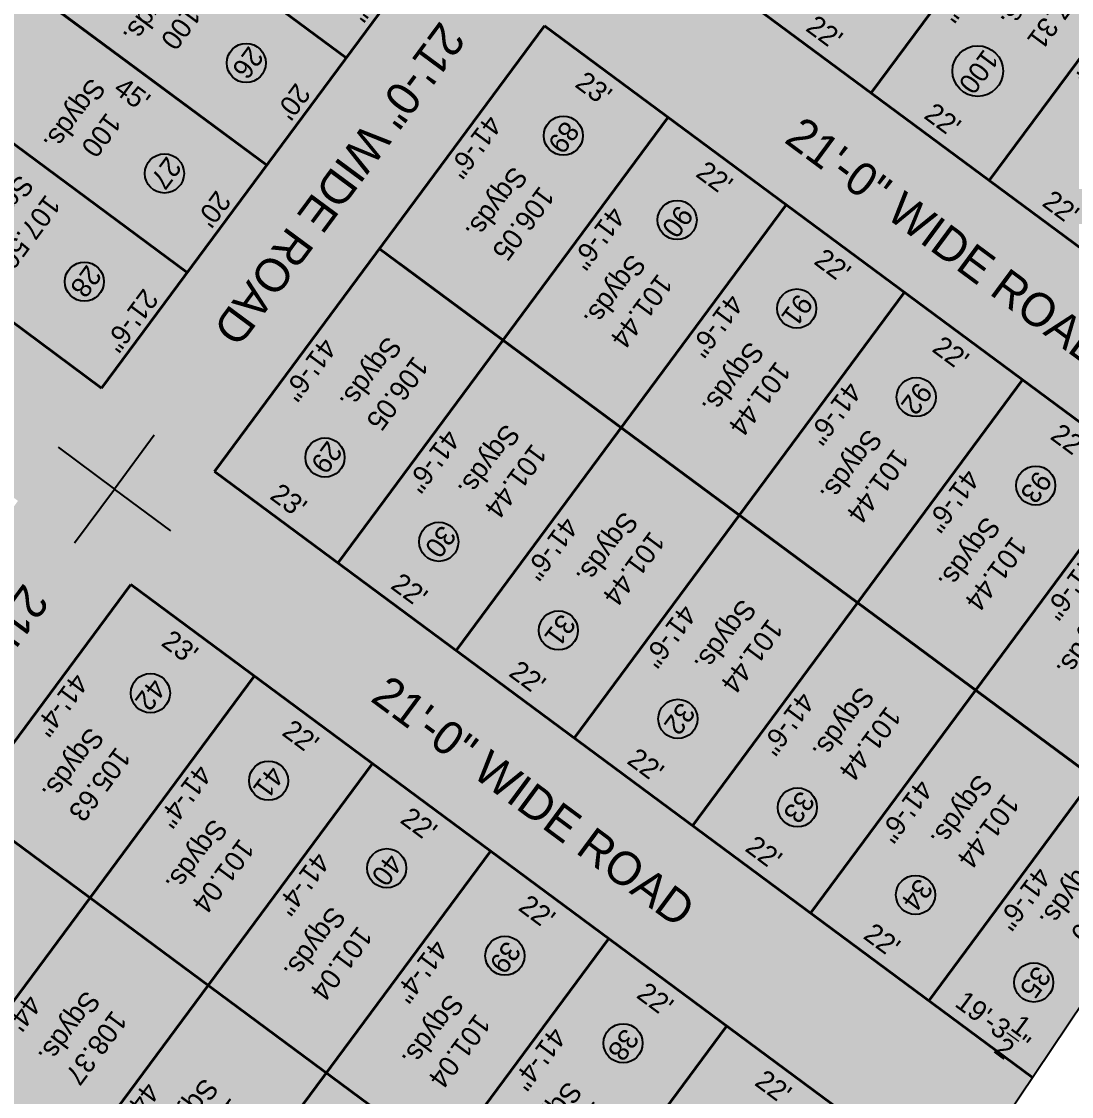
# Model space of a CAD drawing. Header units: inches. Extents: x 762346 to 770488, y 234893 to 242941.
# Drawn here: x 767421 to 769306, y 237923 to 239853 of the extents above; entities that cross this region are included whole.
import ezdxf

# ---------------------------------------------------------------- set-up
doc = ezdxf.new("R2010")
doc.units = ezdxf.units.IN
doc.header["$MEASUREMENT"] = 0
doc.header["$PDMODE"] = 66
doc.layers.get('Defpoints').update_dxf_attribs({"lineweight": 0})
doc.layers.add('DIM', color=5, linetype='Continuous', lineweight=0)
doc.layers.add('Main Road', color=7, linetype='Continuous')
doc.layers.add('Text', color=7, linetype='Continuous')
doc.styles.get("Standard").update_dxf_attribs({"font": 'comic.ttf'})
doc.dimstyles.new('SEC', dxfattribs={"dimtxt": 10, "dimasz": 0.18, "dimexe": 2, "dimexo": 2.0625, "dimgap": 0.25, "dimtad": 0, "dimdec": 1, "dimrnd": 0.0025, "dimzin": 0, "dimdsep": 46, "dimlunit": 4, "dimtxsty": 'Standard', "dimcen": 0.09, "dimclrd": 256, "dimclre": 256, "dimclrt": 256, "dimadec": 0, "dimazin": 0, "dimtfac": 1, "dimtdec": 1, "dimtofl": 0, "dimtmove": 0, "dimatfit": 3, "dimfxl": 1, "dimtolj": 1, "dimtzin": 0, "dimlwd": -1, "dimlwe": -1, "dimarcsym": 0})

# ---------------------------------------------------------------- blocks, each defined once
blk = doc.blocks.new('*D1')
at = {"layer": 'Defpoints', "color": 0, "transparency": 16777216}
for p in [(765900.6, 243054.4, 99.9), (765938.5, 243054.4), (765900.6, 242790.4, 99.9)]:
    blk.add_point(p, dxfattribs=at)
at = {"layer": 'DIM', "color": 5, "transparency": 16777216, "insert": (765938.5, 242922.4), "char_height": 36, "attachment_point": 5, "rotation": 90}
blk.add_mtext("\\A1;22'", dxfattribs=at)
blk = doc.blocks.new('_Oblique')
at = {"color": 0, "linetype": 'ByBlock', "lineweight": -2}
blk.add_line((-0.5, -0.5), (0.5, 0.5), dxfattribs=at)
blk = doc.blocks.new('*D2')
at = {"layer": 'Defpoints', "color": 0, "transparency": 16777216}
for p in [(765900.6, 243318.4, 99.9), (765938.5, 243318.4), (765900.6, 243054.4, 99.9)]:
    blk.add_point(p, dxfattribs=at)
at = {"layer": 'DIM', "color": 5, "transparency": 16777216, "insert": (765938.5, 243186.4), "char_height": 36, "attachment_point": 5, "rotation": 90}
blk.add_mtext("\\A1;22'", dxfattribs=at)
blk = doc.blocks.new('*D3')
at = {"layer": 'Defpoints', "color": 0, "transparency": 16777216}
for p in [(765900.6, 243582.4, 99.9), (765938.5, 243582.4), (765900.6, 243318.4, 99.9)]:
    blk.add_point(p, dxfattribs=at)
at = {"layer": 'DIM', "color": 5, "transparency": 16777216, "insert": (765938.5, 243450.4), "char_height": 36, "attachment_point": 5, "rotation": 90}
blk.add_mtext("\\A1;22'", dxfattribs=at)
blk = doc.blocks.new('*D4')
at = {"layer": 'Defpoints', "color": 0, "transparency": 16777216}
for p in [(765900.6, 243846.4, 99.9), (765938.5, 243846.4), (765900.6, 243582.4, 99.9)]:
    blk.add_point(p, dxfattribs=at)
at = {"layer": 'DIM', "color": 5, "transparency": 16777216, "insert": (765938.5, 243714.4), "char_height": 36, "attachment_point": 5, "rotation": 90}
blk.add_mtext("\\A1;22'", dxfattribs=at)
blk = doc.blocks.new('*D7')
at = {"layer": 'Defpoints', "color": 0, "transparency": 16777216}
for p in [(765900.6, 242790.4, 99.9), (765938.5, 242790.4), (765900.6, 242526.4, 99.9)]:
    blk.add_point(p, dxfattribs=at)
at = {"layer": 'DIM', "color": 5, "transparency": 16777216, "insert": (765938.5, 242658.4), "char_height": 36, "attachment_point": 5, "rotation": 90}
blk.add_mtext("\\A1;22'", dxfattribs=at)
blk = doc.blocks.new('*D8')
at = {"layer": 'Defpoints', "color": 0, "transparency": 16777216}
for p in [(765900.6, 242526.4, 99.9), (765938.5, 242526.4), (765900.6, 242250.4, 99.9)]:
    blk.add_point(p, dxfattribs=at)
at = {"layer": 'DIM', "color": 5, "transparency": 16777216, "insert": (765938.5, 242388.4), "char_height": 36, "attachment_point": 5, "rotation": 90}
blk.add_mtext("\\A1;23'", dxfattribs=at)
blk = doc.blocks.new('*D20')
at = {"layer": 'Defpoints', "color": 0, "transparency": 16777216}
for p in [(766396.4, 243083.4), (765900.6, 243054.4, 99.9), (766396.4, 243054.4, 99.9)]:
    blk.add_point(p, dxfattribs=at)
at = {"layer": 'DIM', "color": 5, "transparency": 16777216, "insert": (766148.5, 243083.4), "char_height": 36, "attachment_point": 5}
blk.add_mtext('\\A1;41\'-4"', dxfattribs=at)
blk = doc.blocks.new('*D21')
at = {"layer": 'Defpoints', "color": 0, "transparency": 16777216}
for p in [(766928.4, 243083.4), (766396.4, 243054.4, 99.9), (766928.4, 243054.4, 99.9)]:
    blk.add_point(p, dxfattribs=at)
at = {"layer": 'DIM', "color": 5, "transparency": 16777216, "insert": (766662.4, 243083.4), "char_height": 36, "attachment_point": 5}
blk.add_mtext('\\A1;44\'-4"', dxfattribs=at)
blk = doc.blocks.new('*D116')
at = {"layer": 'Defpoints', "color": 0, "transparency": 16777216}
for p in [(764652.4, 241998.4, 99.9), (764910.5, 241998.4, 99.9), (764910.5, 241969.4)]:
    blk.add_point(p, dxfattribs=at)
at = {"layer": 'DIM', "color": 5, "transparency": 16777216, "insert": (764781.5, 241969.4), "char_height": 36, "attachment_point": 5}
blk.add_mtext('\\A1;21\'-6"', dxfattribs=at)
blk = doc.blocks.new('*D129')
at = {"layer": 'Defpoints', "color": 0, "transparency": 16777216}
for p in [(765390.5, 241487.4), (765150.5, 241458.4, 99.9), (765390.5, 241458.4, 99.9)]:
    blk.add_point(p, dxfattribs=at)
at = {"layer": 'DIM', "color": 5, "transparency": 16777216, "insert": (765270.5, 241487.4), "char_height": 36, "attachment_point": 5}
blk.add_mtext("\\A1;20'", dxfattribs=at)
blk = doc.blocks.new('*D131')
at = {"layer": 'Defpoints', "color": 0, "transparency": 16777216}
for p in [(764910.5, 241998.4, 99.9), (765150.5, 241998.4, 99.9), (765150.5, 241969.4)]:
    blk.add_point(p, dxfattribs=at)
at = {"layer": 'DIM', "color": 5, "transparency": 16777216, "insert": (765030.5, 241969.4), "char_height": 36, "attachment_point": 5}
blk.add_mtext("\\A1;20'", dxfattribs=at)
blk = doc.blocks.new('*D132')
at = {"layer": 'Defpoints', "color": 0, "transparency": 16777216}
for p in [(765150.5, 241998.4, 99.9), (765390.5, 241998.4, 99.9), (765390.5, 241969.4)]:
    blk.add_point(p, dxfattribs=at)
at = {"layer": 'DIM', "color": 5, "transparency": 16777216, "insert": (765270.5, 241969.4), "char_height": 36, "attachment_point": 5}
blk.add_mtext("\\A1;20'", dxfattribs=at)
blk = doc.blocks.new('*D133')
at = {"layer": 'Defpoints', "color": 0, "transparency": 16777216}
for p in [(765390.5, 241998.4, 99.9), (765648.6, 241998.4, 99.9), (765648.6, 241969.4)]:
    blk.add_point(p, dxfattribs=at)
at = {"layer": 'DIM', "color": 5, "transparency": 16777216, "insert": (765519.5, 241969.4), "char_height": 36, "attachment_point": 5}
blk.add_mtext('\\A1;21\'-6"', dxfattribs=at)
blk = doc.blocks.new('*D134')
at = {"layer": 'Defpoints', "color": 0, "transparency": 16777216}
for p in [(765607.3, 241998.4), (765648.6, 241998.4, 99.9), (765648.6, 241458.4, 99.9)]:
    blk.add_point(p, dxfattribs=at)
at = {"layer": 'DIM', "color": 5, "transparency": 16777216, "insert": (765607.3, 241728.4), "char_height": 36, "attachment_point": 5, "rotation": 90}
blk.add_mtext("\\A1;45'", dxfattribs=at)
blk = doc.blocks.new('*D135')
at = {"layer": 'Defpoints', "color": 0, "transparency": 16777216}
for p in [(764910.5, 241998.4, 99.9), (764951.8, 241998.4), (764910.5, 241458.4, 99.9)]:
    blk.add_point(p, dxfattribs=at)
at = {"layer": 'DIM', "color": 5, "transparency": 16777216, "insert": (764951.8, 241728.4), "char_height": 36, "attachment_point": 5, "rotation": 90}
blk.add_mtext("\\A1;45'", dxfattribs=at)
blk = doc.blocks.new('*D136')
at = {"layer": 'Defpoints', "color": 0, "transparency": 16777216}
for p in [(765150.5, 241998.4, 99.9), (765191.8, 241998.4), (765150.5, 241458.4, 99.9)]:
    blk.add_point(p, dxfattribs=at)
at = {"layer": 'DIM', "color": 5, "transparency": 16777216, "insert": (765191.8, 241728.4), "char_height": 36, "attachment_point": 5, "rotation": 90}
blk.add_mtext("\\A1;45'", dxfattribs=at)
blk = doc.blocks.new('*D137')
at = {"layer": 'Defpoints', "color": 0, "transparency": 16777216}
for p in [(764652.4, 243054.4, 99.9), (764690.3, 243054.4), (764652.4, 242790.4, 99.9)]:
    blk.add_point(p, dxfattribs=at)
at = {"layer": 'DIM', "color": 5, "transparency": 16777216, "insert": (764690.3, 242922.4), "char_height": 36, "attachment_point": 5, "rotation": 90}
blk.add_mtext("\\A1;22'", dxfattribs=at)
blk = doc.blocks.new('*D138')
at = {"layer": 'Defpoints', "color": 0, "transparency": 16777216}
for p in [(764652.4, 243318.4, 99.9), (764690.3, 243318.4), (764652.4, 243054.4, 99.9)]:
    blk.add_point(p, dxfattribs=at)
at = {"layer": 'DIM', "color": 5, "transparency": 16777216, "insert": (764690.3, 243186.4), "char_height": 36, "attachment_point": 5, "rotation": 90}
blk.add_mtext("\\A1;22'", dxfattribs=at)
blk = doc.blocks.new('*D139')
at = {"layer": 'Defpoints', "color": 0, "transparency": 16777216}
for p in [(764652.4, 243582.4, 99.9), (764690.3, 243582.4), (764652.4, 243318.4, 99.9)]:
    blk.add_point(p, dxfattribs=at)
at = {"layer": 'DIM', "color": 5, "transparency": 16777216, "insert": (764690.3, 243450.4), "char_height": 36, "attachment_point": 5, "rotation": 90}
blk.add_mtext("\\A1;22'", dxfattribs=at)
blk = doc.blocks.new('*D141')
at = {"layer": 'Defpoints', "color": 0, "transparency": 16777216}
for p in [(764652.4, 242790.4, 99.9), (764690.3, 242790.4), (764652.4, 242526.4, 99.9)]:
    blk.add_point(p, dxfattribs=at)
at = {"layer": 'DIM', "color": 5, "transparency": 16777216, "insert": (764690.3, 242658.4), "char_height": 36, "attachment_point": 5, "rotation": 90}
blk.add_mtext("\\A1;22'", dxfattribs=at)
blk = doc.blocks.new('*D142')
at = {"layer": 'Defpoints', "color": 0, "transparency": 16777216}
for p in [(764652.4, 242526.4, 99.9), (764690.3, 242526.4), (764652.4, 242250.4, 99.9)]:
    blk.add_point(p, dxfattribs=at)
at = {"layer": 'DIM', "color": 5, "transparency": 16777216, "insert": (764690.3, 242388.4), "char_height": 36, "attachment_point": 5, "rotation": 90}
blk.add_mtext("\\A1;23'", dxfattribs=at)
blk = doc.blocks.new('*D143')
at = {"layer": 'Defpoints', "color": 0, "transparency": 16777216}
for p in [(765150.5, 242279.4), (764652.4, 242250.4, 99.9), (765150.5, 242250.4, 99.9)]:
    blk.add_point(p, dxfattribs=at)
at = {"layer": 'DIM', "color": 5, "transparency": 16777216, "insert": (764901.5, 242279.4), "char_height": 36, "attachment_point": 5}
blk.add_mtext('\\A1;41\'-6"', dxfattribs=at)
blk = doc.blocks.new('*D144')
at = {"layer": 'Defpoints', "color": 0, "transparency": 16777216}
for p in [(765610.7, 243054.4), (765648.6, 243054.4, 99.9), (765648.6, 242790.4, 99.9)]:
    blk.add_point(p, dxfattribs=at)
at = {"layer": 'DIM', "color": 5, "transparency": 16777216, "insert": (765610.7, 242922.4), "char_height": 36, "attachment_point": 5, "rotation": 90}
blk.add_mtext("\\A1;22'", dxfattribs=at)
blk = doc.blocks.new('*D145')
at = {"layer": 'Defpoints', "color": 0, "transparency": 16777216}
for p in [(765610.7, 243318.4), (765648.6, 243318.4, 99.9), (765648.6, 243054.4, 99.9)]:
    blk.add_point(p, dxfattribs=at)
at = {"layer": 'DIM', "color": 5, "transparency": 16777216, "insert": (765610.7, 243186.4), "char_height": 36, "attachment_point": 5, "rotation": 90}
blk.add_mtext("\\A1;22'", dxfattribs=at)
blk = doc.blocks.new('*D146')
at = {"layer": 'Defpoints', "color": 0, "transparency": 16777216}
for p in [(765610.7, 243582.4), (765648.6, 243582.4, 99.9), (765648.6, 243318.4, 99.9)]:
    blk.add_point(p, dxfattribs=at)
at = {"layer": 'DIM', "color": 5, "transparency": 16777216, "insert": (765610.7, 243450.4), "char_height": 36, "attachment_point": 5, "rotation": 90}
blk.add_mtext("\\A1;22'", dxfattribs=at)
blk = doc.blocks.new('*D147')
at = {"layer": 'Defpoints', "color": 0, "transparency": 16777216}
for p in [(765610.7, 243846.4), (765648.6, 243846.4, 99.9), (765648.6, 243582.4, 99.9)]:
    blk.add_point(p, dxfattribs=at)
at = {"layer": 'DIM', "color": 5, "transparency": 16777216, "insert": (765610.7, 243714.4), "char_height": 36, "attachment_point": 5, "rotation": 90}
blk.add_mtext("\\A1;22'", dxfattribs=at)
blk = doc.blocks.new('*D148')
at = {"layer": 'Defpoints', "color": 0, "transparency": 16777216}
for p in [(765610.7, 242790.4), (765648.6, 242790.4, 99.9), (765648.6, 242526.4, 99.9)]:
    blk.add_point(p, dxfattribs=at)
at = {"layer": 'DIM', "color": 5, "transparency": 16777216, "insert": (765610.7, 242658.4), "char_height": 36, "attachment_point": 5, "rotation": 90}
blk.add_mtext("\\A1;22'", dxfattribs=at)
blk = doc.blocks.new('*D149')
at = {"layer": 'Defpoints', "color": 0, "transparency": 16777216}
for p in [(765610.7, 242526.4), (765648.6, 242526.4, 99.9), (765648.6, 242250.4, 99.9)]:
    blk.add_point(p, dxfattribs=at)
at = {"layer": 'DIM', "color": 5, "transparency": 16777216, "insert": (765610.7, 242388.4), "char_height": 36, "attachment_point": 5, "rotation": 90}
blk.add_mtext("\\A1;23'", dxfattribs=at)
blk = doc.blocks.new('*D150')
at = {"layer": 'Defpoints', "color": 0, "transparency": 16777216}
for p in [(765150.5, 242279.4), (765150.5, 242250.4, 99.9), (765648.6, 242250.4, 99.9)]:
    blk.add_point(p, dxfattribs=at)
at = {"layer": 'DIM', "color": 5, "transparency": 16777216, "insert": (765399.5, 242279.4), "char_height": 36, "attachment_point": 5}
blk.add_mtext('\\A1;41\'-6"', dxfattribs=at)
blk = doc.blocks.new('*D151')
at = {"layer": 'Defpoints', "color": 0, "transparency": 16777216}
for p in [(765150.5, 242555.4), (764652.4, 242526.4, 99.9), (765150.5, 242526.4, 99.9)]:
    blk.add_point(p, dxfattribs=at)
at = {"layer": 'DIM', "color": 5, "transparency": 16777216, "insert": (764901.5, 242555.4), "char_height": 36, "attachment_point": 5}
blk.add_mtext('\\A1;41\'-6"', dxfattribs=at)
blk = doc.blocks.new('*D152')
at = {"layer": 'Defpoints', "color": 0, "transparency": 16777216}
for p in [(765150.5, 242555.4), (765150.5, 242526.4, 99.9), (765648.6, 242526.4, 99.9)]:
    blk.add_point(p, dxfattribs=at)
at = {"layer": 'DIM', "color": 5, "transparency": 16777216, "insert": (765399.5, 242555.4), "char_height": 36, "attachment_point": 5}
blk.add_mtext('\\A1;41\'-6"', dxfattribs=at)
blk = doc.blocks.new('*D153')
at = {"layer": 'Defpoints', "color": 0, "transparency": 16777216}
for p in [(765150.5, 242819.4), (764652.4, 242790.4, 99.9), (765150.5, 242790.4, 99.9)]:
    blk.add_point(p, dxfattribs=at)
at = {"layer": 'DIM', "color": 5, "transparency": 16777216, "insert": (764901.5, 242819.4), "char_height": 36, "attachment_point": 5}
blk.add_mtext('\\A1;41\'-6"', dxfattribs=at)
blk = doc.blocks.new('*D154')
at = {"layer": 'Defpoints', "color": 0, "transparency": 16777216}
for p in [(765150.5, 242819.4), (765150.5, 242790.4, 99.9), (765648.6, 242790.4, 99.9)]:
    blk.add_point(p, dxfattribs=at)
at = {"layer": 'DIM', "color": 5, "transparency": 16777216, "insert": (765399.5, 242819.4), "char_height": 36, "attachment_point": 5}
blk.add_mtext('\\A1;41\'-6"', dxfattribs=at)
blk = doc.blocks.new('*D155')
at = {"layer": 'Defpoints', "color": 0, "transparency": 16777216}
for p in [(765150.5, 243083.4), (764652.4, 243054.4, 99.9), (765150.5, 243054.4, 99.9)]:
    blk.add_point(p, dxfattribs=at)
at = {"layer": 'DIM', "color": 5, "transparency": 16777216, "insert": (764901.5, 243083.4), "char_height": 36, "attachment_point": 5}
blk.add_mtext('\\A1;41\'-6"', dxfattribs=at)
blk = doc.blocks.new('*D156')
at = {"layer": 'Defpoints', "color": 0, "transparency": 16777216}
for p in [(765150.5, 243083.4), (765150.5, 243054.4, 99.9), (765648.6, 243054.4, 99.9)]:
    blk.add_point(p, dxfattribs=at)
at = {"layer": 'DIM', "color": 5, "transparency": 16777216, "insert": (765399.5, 243083.4), "char_height": 36, "attachment_point": 5}
blk.add_mtext('\\A1;41\'-6"', dxfattribs=at)
blk = doc.blocks.new('*D157')
at = {"layer": 'Defpoints', "color": 0, "transparency": 16777216}
for p in [(765150.5, 243347.4), (764652.4, 243318.4, 99.9), (765150.5, 243318.4, 99.9)]:
    blk.add_point(p, dxfattribs=at)
at = {"layer": 'DIM', "color": 5, "transparency": 16777216, "insert": (764901.5, 243347.4), "char_height": 36, "attachment_point": 5}
blk.add_mtext('\\A1;41\'-6"', dxfattribs=at)
blk = doc.blocks.new('*D158')
at = {"layer": 'Defpoints', "color": 0, "transparency": 16777216}
for p in [(765150.5, 243347.4), (765150.5, 243318.4, 99.9), (765648.6, 243318.4, 99.9)]:
    blk.add_point(p, dxfattribs=at)
at = {"layer": 'DIM', "color": 5, "transparency": 16777216, "insert": (765399.5, 243347.4), "char_height": 36, "attachment_point": 5}
blk.add_mtext('\\A1;41\'-6"', dxfattribs=at)
blk = doc.blocks.new('*D159')
at = {"layer": 'Defpoints', "color": 0, "transparency": 16777216}
for p in [(765150.5, 243611.4), (764652.4, 243582.4, 99.9), (765150.5, 243582.4, 99.9)]:
    blk.add_point(p, dxfattribs=at)
at = {"layer": 'DIM', "color": 5, "transparency": 16777216, "insert": (764901.5, 243611.4), "char_height": 36, "attachment_point": 5}
blk.add_mtext('\\A1;41\'-6"', dxfattribs=at)
blk = doc.blocks.new('*D160')
at = {"layer": 'Defpoints', "color": 0, "transparency": 16777216}
for p in [(765150.5, 243611.4), (765150.5, 243582.4, 99.9), (765648.6, 243582.4, 99.9)]:
    blk.add_point(p, dxfattribs=at)
at = {"layer": 'DIM', "color": 5, "transparency": 16777216, "insert": (765399.5, 243611.4), "char_height": 36, "attachment_point": 5}
blk.add_mtext('\\A1;41\'-6"', dxfattribs=at)
blk = doc.blocks.new('*D162')
at = {"layer": 'Defpoints', "color": 0, "transparency": 16777216}
for p in [(765150.5, 243875.4), (765150.5, 243846.4, 99.9), (765648.6, 243846.4, 99.9)]:
    blk.add_point(p, dxfattribs=at)
at = {"layer": 'DIM', "color": 5, "transparency": 16777216, "insert": (765399.5, 243875.4), "char_height": 36, "attachment_point": 5}
blk.add_mtext('\\A1;41\'-6"', dxfattribs=at)
blk = doc.blocks.new('*D163')
at = {"layer": 'Defpoints', "color": 0, "transparency": 16777216}
for p in [(764362.5, 243057.4), (764400.4, 243057.4, 99.9), (764400.4, 242793.4, 99.9)]:
    blk.add_point(p, dxfattribs=at)
at = {"layer": 'DIM', "color": 5, "transparency": 16777216, "insert": (764362.5, 242925.4), "char_height": 36, "attachment_point": 5, "rotation": 90}
blk.add_mtext("\\A1;22'", dxfattribs=at)
blk = doc.blocks.new('*D164')
at = {"layer": 'Defpoints', "color": 0, "transparency": 16777216}
for p in [(764362.5, 243321.4), (764400.4, 243321.4, 99.9), (764400.4, 243057.4, 99.9)]:
    blk.add_point(p, dxfattribs=at)
at = {"layer": 'DIM', "color": 5, "transparency": 16777216, "insert": (764362.5, 243189.4), "char_height": 36, "attachment_point": 5, "rotation": 90}
blk.add_mtext("\\A1;22'", dxfattribs=at)
blk = doc.blocks.new('*D167')
at = {"layer": 'Defpoints', "color": 0, "transparency": 16777216}
for p in [(764362.5, 242793.4), (764400.4, 242793.4, 99.9), (764400.4, 242529.4, 99.9)]:
    blk.add_point(p, dxfattribs=at)
at = {"layer": 'DIM', "color": 5, "transparency": 16777216, "insert": (764362.5, 242661.4), "char_height": 36, "attachment_point": 5, "rotation": 90}
blk.add_mtext("\\A1;22'", dxfattribs=at)
blk = doc.blocks.new('*D187')
at = {"layer": 'Defpoints', "color": 0, "transparency": 16777216}
for p in [(766396.4, 242819.4), (765900.6, 242790.4, 99.9), (766396.4, 242790.4, 99.9)]:
    blk.add_point(p, dxfattribs=at)
at = {"layer": 'DIM', "color": 5, "transparency": 16777216, "insert": (766148.5, 242819.4), "char_height": 36, "attachment_point": 5}
blk.add_mtext('\\A1;41\'-4"', dxfattribs=at)
blk = doc.blocks.new('*D188')
at = {"layer": 'Defpoints', "color": 0, "transparency": 16777216}
for p in [(766928.4, 242819.4), (766396.4, 242790.4, 99.9), (766928.4, 242790.4, 99.9)]:
    blk.add_point(p, dxfattribs=at)
at = {"layer": 'DIM', "color": 5, "transparency": 16777216, "insert": (766662.4, 242819.4), "char_height": 36, "attachment_point": 5}
blk.add_mtext('\\A1;44\'-4"', dxfattribs=at)
blk = doc.blocks.new('*D189')
at = {"layer": 'Defpoints', "color": 0, "transparency": 16777216}
for p in [(766396.4, 242555.4), (765900.6, 242526.4, 99.9), (766396.4, 242526.4, 99.9)]:
    blk.add_point(p, dxfattribs=at)
at = {"layer": 'DIM', "color": 5, "transparency": 16777216, "insert": (766148.5, 242555.4), "char_height": 36, "attachment_point": 5}
blk.add_mtext('\\A1;41\'-4"', dxfattribs=at)
blk = doc.blocks.new('*D190')
at = {"layer": 'Defpoints', "color": 0, "transparency": 16777216}
for p in [(766928.4, 242555.4), (766396.4, 242526.4, 99.9), (766928.4, 242526.4, 99.9)]:
    blk.add_point(p, dxfattribs=at)
at = {"layer": 'DIM', "color": 5, "transparency": 16777216, "insert": (766662.4, 242555.4), "char_height": 36, "attachment_point": 5}
blk.add_mtext('\\A1;44\'-4"', dxfattribs=at)
blk = doc.blocks.new('*D191')
at = {"layer": 'Defpoints', "color": 0, "transparency": 16777216}
for p in [(766396.4, 242279.4), (765900.6, 242250.4, 99.9), (766396.4, 242250.4, 99.9)]:
    blk.add_point(p, dxfattribs=at)
at = {"layer": 'DIM', "color": 5, "transparency": 16777216, "insert": (766148.5, 242279.4), "char_height": 36, "attachment_point": 5}
blk.add_mtext('\\A1;41\'-4"', dxfattribs=at)
blk = doc.blocks.new('*D193')
at = {"layer": 'Defpoints', "color": 0, "transparency": 16777216}
for p in [(766396.4, 243347.4), (765900.6, 243318.4, 99.9), (766396.4, 243318.4, 99.9)]:
    blk.add_point(p, dxfattribs=at)
at = {"layer": 'DIM', "color": 5, "transparency": 16777216, "insert": (766148.5, 243347.4), "char_height": 36, "attachment_point": 5}
blk.add_mtext('\\A1;41\'-4"', dxfattribs=at)
blk = doc.blocks.new('*D195')
at = {"layer": 'Defpoints', "color": 0, "transparency": 16777216}
for p in [(766396.4, 243611.4), (765900.6, 243582.4, 99.9), (766396.4, 243582.4, 99.9)]:
    blk.add_point(p, dxfattribs=at)
at = {"layer": 'DIM', "color": 5, "transparency": 16777216, "insert": (766148.5, 243611.4), "char_height": 36, "attachment_point": 5}
blk.add_mtext('\\A1;41\'-4"', dxfattribs=at)
blk = doc.blocks.new('*D232')
at = {"layer": 'Defpoints', "color": 0, "transparency": 16777216}
for p in [(765610.7, 244078.1), (765648.6, 244078.1, 99.9), (765648.6, 243846.4, 99.9)]:
    blk.add_point(p, dxfattribs=at)
at = {"layer": 'DIM', "color": 5, "transparency": 16777216, "insert": (765610.7, 243962.3), "char_height": 36, "attachment_point": 5, "rotation": 90}
blk.add_mtext('\\A1;19\'-3{\\H1x;\\S1/2;}"', dxfattribs=at)
blk = doc.blocks.new('*D242')
at = {"layer": 'Defpoints', "color": 0, "transparency": 16777216}
for p in [(764400.4, 242822.4), (763874.8, 242793.4, 99.9), (764400.4, 242793.4, 99.9)]:
    blk.add_point(p, dxfattribs=at)
at = {"layer": 'DIM', "color": 5, "transparency": 16777216, "insert": (764137.6, 242822.4), "char_height": 36, "attachment_point": 5}
blk.add_mtext('\\A1;43\'-10"', dxfattribs=at)
blk = doc.blocks.new('*D243')
at = {"layer": 'Defpoints', "color": 0, "transparency": 16777216}
for p in [(764400.4, 243086.4), (763872.3, 243057.4, 99.9), (764400.4, 243057.4, 99.9)]:
    blk.add_point(p, dxfattribs=at)
at = {"layer": 'DIM', "color": 5, "transparency": 16777216, "insert": (764136.4, 243086.4), "char_height": 36, "attachment_point": 5}
blk.add_mtext("\\A1;44'", dxfattribs=at)
blk = doc.blocks.new('*D221')
at = {"layer": 'Defpoints', "color": 0, "transparency": 16777216}
for p in [(765646.8, 244116.9), (765648.6, 244078.1), (765150.5, 244055)]:
    blk.add_point(p, dxfattribs=at)
at = {"layer": 'DIM', "color": 5, "transparency": 16777216, "insert": (765397.7, 244105.4), "char_height": 36, "attachment_point": 5, "rotation": 2.6488}
blk.add_mtext('\\A1;41\'-6"', dxfattribs=at)
blk = doc.blocks.new('*D222')
at = {"layer": 'Defpoints', "color": 0, "transparency": 16777216}
for p in [(765898.8, 244128.6), (765900.6, 244089.7), (765648.6, 244078.1)]:
    blk.add_point(p, dxfattribs=at)
at = {"layer": 'DIM', "color": 5, "transparency": 16777216, "insert": (765772.8, 244122.8), "char_height": 36, "attachment_point": 5, "rotation": 2.6488}
blk.add_mtext("\\A1;21'", dxfattribs=at)
blk = doc.blocks.new('ram')
h = blk.add_hatch(color=9)
h.dxf.hatch_style = 1
h.paths.add_polyline_path([(767180.38, 244148.95), (766928.38, 244137.29), (766928.38, 242250.42), (765900.58, 242250.42), (765900.58, 244089.74), (765648.58, 244078.08), (765648.58, 242250.42), (764652.41, 242250.42), (764652.41, 244032), (764400.41, 244020.34), (764400.41, 242253.42), (763879.97, 242253.42), (763882.39, 241998.42), (764400.41, 241998.42), (764400.41, 240114.2), (763900.25, 240114.2), (763902.64, 239862.2), (767662.2, 239862.2), (767662.2, 240114.2), (767180.38, 240114.2), (767180.38, 240235.14), (767662.2, 240235.14), (769262.47, 240358.15), (769256.94, 240456.72), (769185.91, 240476.03), (769326.83, 240483.92), (769250.45, 240504.25), (769244.43, 240611.81), (767648.38, 240489.13), (767180.38, 240489.13)])
h.paths.add_polyline_path([(766928.38, 241998.42), (766928.38, 240114.2), (765900.58, 240114.2), (765900.58, 241998.42)], flags=16)
h.paths.add_polyline_path([(765648.58, 241998.42), (765648.58, 240114.2), (764652.41, 240114.2), (764652.41, 241998.42)], flags=16)
at = {"true_color": 0xf27172}
h = blk.add_hatch(color=11, dxfattribs=at)
h.dxf.hatch_style = 1
h.paths.add_polyline_path([(766928.38, 244137.29), (765900.58, 244089.74), (765900.58, 242250.42), (766928.38, 242250.42)])
at = {"true_color": 0xfecc66}
h = blk.add_hatch(color=31, dxfattribs=at)
h.dxf.hatch_style = 1
h.paths.add_polyline_path([(765648.58, 244078.08), (764652.41, 244032), (764652.41, 242250.42), (765648.58, 242250.42)])
at = {"true_color": 0x7aafdf}
h = blk.add_hatch(color=143, dxfattribs=at)
h.dxf.hatch_style = 1
h.paths.add_polyline_path([(764400.41, 244020.34), (763863.45, 243995.5), (763879.97, 242253.42), (764400.41, 242253.42)])
at = {"true_color": 0xfecc66}
h = blk.add_hatch(color=31, dxfattribs=at)
h.dxf.hatch_style = 1
h.paths.add_polyline_path([(765648.58, 241998.42), (764652.41, 241998.42), (764652.41, 240114.2), (765648.58, 240114.2)])
at = {"linetype": 'Continuous', "lineweight": 40}
for p, q in [((765900.58, 244089.74), (765900.58, 242250.42)), ((765648.58, 244078.08), (765648.58, 242250.42)), ((764652.41, 244032), (764652.41, 242250.42)), ((764400.41, 244020.34), (764400.41, 242253.42))]:
    blk.add_line(p, q, dxfattribs=at)
at = {"lineweight": 40}
for p, q in [((765150.49, 244052.78), (765150.49, 242295.42)), ((765648.58, 242250.42), (764652.41, 242250.42)), ((766928.38, 242250.42), (765900.58, 242250.42)), ((765648.58, 241998.42), (764652.41, 241998.42)), ((765150.49, 241998.42), (765150.49, 240114.2)), ((765648.58, 241998.42), (765648.58, 240114.2))]:
    blk.add_line(p, q, dxfattribs=at)
blk.add_lwpolyline([(768824.52, 244225.01), (763863.45, 243995.5)])
for points in [[(766396.41, 244112.68), (766396.41, 242250.42)], [(765150.49, 242250.42), (765150.49, 244055.04)], [(765648.58, 243846.42), (765150.49, 243846.42)], [(765648.58, 243582.42), (764652.41, 243582.42)], [(766928.38, 243582.42), (765900.58, 243582.42)], [(765648.58, 243318.42), (764652.41, 243318.42)], [(766928.38, 243318.42), (765900.58, 243318.42)], [(764400.41, 243057.42), (763872.35, 243057.42)], [(765648.58, 243054.42), (764652.41, 243054.42)], [(766928.38, 243054.42), (765900.58, 243054.42)], [(764400.41, 242793.42), (763874.85, 242793.42)], [(765648.58, 242790.42), (764652.41, 242790.42)], [(766928.38, 242790.42), (765900.58, 242790.42)], [(765648.58, 242526.42), (764652.41, 242526.42)], [(766928.38, 242526.42), (765900.58, 242526.42)], [(764910.49, 241458.42), (764910.49, 241998.42)], [(765150.49, 240114.2), (765150.49, 241998.42)], [(765390.49, 241458.42), (765390.49, 241998.42)]]:
    blk.add_lwpolyline(points, dxfattribs=at)
for centre, radius in [((765509.98, 243978.43), 35.16), ((765509.98, 243714.43), 35.16), ((764791.01, 243450.43), 35.16), ((765509.98, 243450.43), 35.16), ((766036.52, 243450.91), 35.16), ((764791.01, 243183.43), 35.16), ((765509.98, 243183.43), 35.16), ((766036.52, 243186.91), 35.16), ((764254.91, 242923.76), 45.51), ((764791.01, 242916.43), 35.16), ((765509.98, 242916.43), 35.16), ((766036.52, 242922.91), 35.16), ((764791.01, 242649.21), 35.16), ((765509.98, 242649.21), 35.16), ((766036.52, 242658.91), 35.16), ((764791.01, 242394.91), 35.16), ((765509.98, 242394.91), 35.16), ((766036.52, 242394.91), 35.16), ((765024.89, 241859.78), 35.16), ((765271.72, 241859.78), 35.16), ((765513.43, 241859.78), 35.16)]:
    blk.add_circle(centre, radius)
at = {"layer": 'Main Road', "lineweight": 40, "char_height": 60, "attachment_point": 1, "rotation": 90}
for insert in [(764504.63, 242718.19, -99.87), (765752.8, 242718.19, -99.87)]:
    blk.add_mtext_dynamic_manual_height_columns('21\'-0" WIDE ROAD ', width=4787.4791, gutter_width=50, heights=[0], dxfattribs=dict(at, insert=insert))
at = {"layer": 'Main Road', "lineweight": 40, "char_height": 60, "attachment_point": 1}
for insert in [(764755.26, 242154.01, -99.87), (766011.25, 242154.01, -99.87)]:
    blk.add_mtext_dynamic_manual_height_columns('21\'-0" WIDE ROAD ', width=4787.4791, gutter_width=50, heights=[0], dxfattribs=dict(at, insert=insert))
at = {"layer": 'Text', "lineweight": 40, "char_height": 36}
for s, insert, attachment_point in [('\\pxqc;84.60\\PSqyds.', (765242.04, 243906.53, -99.87), 7), ('\\pxqc;86.46\\PSqyds.', (765058.95, 243663.08, -99.87), 9), ('\\pxqc;101.44\\PSqyds.', (765242.04, 243663.08, -99.87), 7), ('\\pxqc;101.44\\PSqyds.', (765058.95, 243399.08, -99.87), 9), ('\\pxqc;101.44\\PSqyds.', (765242.04, 243399.08, -99.87), 7), ('\\pxqc;101.04\\PSqyds.', (766124.24, 243399.08, -99.87), 7), ('\\pxqc;101.44\\PSqyds.', (765058.95, 243135.08, -99.87), 9), ('\\pxqc;101.44\\PSqyds.', (765242.04, 243135.08, -99.87), 7), ('\\pxqc;101.04\\PSqyds.', (766124.24, 243135.08, -99.87), 7), ('\\pxqc;107.31\\PSqyds.', (764182.22, 242889, -99.87), 9), ('\\pxqc;101.44\\PSqyds.', (765058.95, 242871.08, -99.87), 9), ('\\pxqc;101.44\\PSqyds.', (765242.04, 242871.08, -99.87), 7), ('\\pxqc;101.04\\PSqyds.', (766124.24, 242871.08, -99.87), 7), ('\\pxqc;108.37\\PSqyds.', (766704.72, 242871.08, -99.87), 9), ('\\pxqc;101.44\\PSqyds.', (765058.95, 242607.08, -99.87), 9), ('\\pxqc;101.44\\PSqyds.', (765242.04, 242607.08, -99.87), 7), ('\\pxqc;101.04\\PSqyds.', (766124.24, 242607.08, -99.87), 7), ('\\pxqc;108.37\\PSqyds.', (766704.72, 242607.08, -99.87), 9), ('\\pxqc;106.05\\PSqyds.', (765058.95, 242342.84, -99.87), 9), ('\\pxqc;106.05\\PSqyds.', (765242.04, 242342.84, -99.87), 7), ('\\pxqc;105.63\\PSqyds.', (766124.24, 242331.08, -99.87), 7), ('\\pxqc;100\\PSqyds.', (764945.8, 241639.42, -199.74), 7), ('\\pxqc;100\\PSqyds.', (765185.8, 241639.42, -199.74), 7), ('\\pxqc;107.50\\PSqyds.', (765402.23, 241639.42, -199.74), 7)]:
    blk.add_mtext_dynamic_manual_height_columns(s, width=196.5811, gutter_width=50, heights=[0], dxfattribs=dict(at, insert=insert, attachment_point=attachment_point))
at = {"layer": 'Text', "char_height": 36}
for s, insert, attachment_point in [('\\pxqc;35', (763114.25, 243962.58), 7), ('\\pxqc;34', (763114.25, 243698.58), 7), ('\\pxqc;93', (767186.74, 243434.58), 9), ('\\pxqc;33', (763114.25, 243434.58), 7), ('\\pxqc;38', (768432.24, 243435.06), 9), ('\\pxqc;92', (767186.74, 243167.58), 9), ('\\pxqc;32', (763114.25, 243167.58), 7), ('\\pxqc;39', (768432.24, 243171.06), 9), ('\\pxqc;100', (766648.8, 242907.91), 9), ('\\pxqc;91', (767186.74, 242900.58), 9), ('\\pxqc;31', (763114.25, 242900.58), 7), ('\\pxqc;40', (768432.24, 242907.06), 9), ('\\pxqc;41', (768432.24, 242643.06), 9), ('\\pxqc;90', (767186.74, 242633.36), 9), ('\\pxqc;30', (763114.25, 242633.36), 7), ('\\pxqc;89', (767186.74, 242379.06), 9), ('\\pxqc;29', (763114.25, 242379.06), 7), ('\\pxqc;42', (768432.24, 242379.06), 9), ('\\pxqc;26', (762629.16, 241843.92), 7), ('\\pxqc;27', (762875.99, 241843.92), 7), ('\\pxqc;28', (763117.7, 241843.92), 7)]:
    blk.add_mtext_dynamic_manual_height_columns(s, width=4787.4791, gutter_width=50, heights=[0], dxfattribs=dict(at, insert=insert, attachment_point=attachment_point))
at = {"layer": 'DIM'}
for p1, p2, text, picture, middle in [((765648.58, 244078.08), (765900.58, 244089.74), "21'", '*D222', (765772.78, 244122.78)), ((765150.49, 244055.04), (765648.58, 244078.08), '41\'-6"', '*D221', (765397.74, 244105.43))]:
    dim = blk.add_aligned_dim(p1=p1, p2=p2, distance=38.9, text=text, dimstyle='SEC', override={"dimtxt": 36, "dimasz": 12, "dimse1": 1, "dimse2": 1, "dimsd1": 1, "dimsd2": 1, "dimclrt": 5, "dimldrblk": 'Oblique', "dimfxl": 0.18, "dimtfillclr": 3}, dxfattribs=at)
    dim.commit()
    dim.dimension.update_dxf_attribs({"geometry": picture, "text_midpoint": middle})
for p1, p2, distance, picture, middle in [((765648.58, 243846.42), (765648.58, 244078.08), 37.89, '*D232', (765610.69, 243962.25, -99.87)), ((765648.58, 243582.42), (765648.58, 243846.42), 37.89, '*D147', (765610.69, 243714.42, -99.87)), ((765900.58, 243582.42), (765900.58, 243846.42), -37.89, '*D4', (765938.47, 243714.42, -99.87)), ((764652.41, 243318.42), (764652.41, 243582.42), -37.89, '*D139', (764690.3, 243450.42, -99.87)), ((765648.58, 243318.42), (765648.58, 243582.42), 37.89, '*D146', (765610.69, 243450.42, -99.87)), ((765900.58, 243318.42), (765900.58, 243582.42), -37.89, '*D3', (765938.47, 243450.42, -99.87)), ((764400.41, 243057.42), (764400.41, 243321.42), 37.89, '*D164', (764362.52, 243189.42, -99.87)), ((764652.41, 243054.42), (764652.41, 243318.42), -37.89, '*D138', (764690.3, 243186.42, -99.87)), ((765648.58, 243054.42), (765648.58, 243318.42), 37.89, '*D145', (765610.69, 243186.42, -99.87)), ((765900.58, 243054.42), (765900.58, 243318.42), -37.89, '*D2', (765938.47, 243186.42, -99.87)), ((764400.41, 242793.42), (764400.41, 243057.42), 37.89, '*D163', (764362.52, 242925.42, -99.87)), ((764652.41, 242790.42), (764652.41, 243054.42), -37.89, '*D137', (764690.3, 242922.42, -99.87)), ((765648.58, 242790.42), (765648.58, 243054.42), 37.89, '*D144', (765610.69, 242922.42, -99.87)), ((765900.58, 242790.42), (765900.58, 243054.42), -37.89, '*D1', (765938.47, 242922.42, -99.87)), ((764400.41, 242529.42), (764400.41, 242793.42), 37.89, '*D167', (764362.52, 242661.42, -99.87)), ((764652.41, 242526.42), (764652.41, 242790.42), -37.89, '*D141', (764690.3, 242658.42, -99.87)), ((765648.58, 242526.42), (765648.58, 242790.42), 37.89, '*D148', (765610.69, 242658.42, -99.87)), ((765900.58, 242526.42), (765900.58, 242790.42), -37.89, '*D7', (765938.47, 242658.42, -99.87)), ((764652.41, 242250.42), (764652.41, 242526.42), -37.89, '*D142', (764690.3, 242388.42, -99.87)), ((765648.58, 242250.42), (765648.58, 242526.42), 37.89, '*D149', (765610.69, 242388.42, -99.87)), ((765900.58, 242250.42), (765900.58, 242526.42), -37.89, '*D8', (765938.47, 242388.42, -99.87)), ((764910.49, 241458.42), (764910.49, 241998.42), -41.29, '*D135', (764951.78, 241728.42, -99.87)), ((765150.49, 241458.42), (765150.49, 241998.42), -41.29, '*D136', (765191.78, 241728.42, -99.87)), ((765648.58, 241458.42), (765648.58, 241998.42), 41.29, '*D134', (765607.29, 241728.42, -99.87))]:
    dim = blk.add_aligned_dim(p1=p1, p2=p2, distance=distance, dimstyle='SEC', override={"dimtxt": 36, "dimasz": 12, "dimse1": 1, "dimse2": 1, "dimsd1": 1, "dimsd2": 1, "dimclrt": 5, "dimldrblk": 'Oblique', "dimfxl": 0.18, "dimtfillclr": 3}, dxfattribs=at)
    dim.commit()
    dim.dimension.update_dxf_attribs({"geometry": picture, "text_midpoint": middle})
for base, p1, p2, picture, middle in [((765150.49, 243875.4, -99.87), (765648.58, 243846.42), (765150.49, 243846.42), '*D162', (765399.54, 243875.4, -99.87)), ((765150.49, 243611.4, -99.87), (765648.58, 243582.42), (765150.49, 243582.42), '*D160', (765399.54, 243611.4, -99.87)), ((765150.49, 243347.4, -99.87), (765648.58, 243318.42), (765150.49, 243318.42), '*D158', (765399.54, 243347.4, -99.87)), ((765150.49, 243083.4, -99.87), (765648.58, 243054.42), (765150.49, 243054.42), '*D156', (765399.54, 243083.4, -99.87)), ((765150.49, 242819.4, -99.87), (765648.58, 242790.42), (765150.49, 242790.42), '*D154', (765399.54, 242819.4, -99.87)), ((765150.49, 242555.4, -99.87), (765648.58, 242526.42), (765150.49, 242526.42), '*D152', (765399.54, 242555.4, -99.87)), ((765150.49, 242279.4, -99.87), (765648.58, 242250.42), (765150.49, 242250.42), '*D150', (765399.54, 242279.4, -99.87))]:
    dim = blk.add_linear_dim(base=base, p1=p1, p2=p2, angle=180, dimstyle='SEC', override={"dimtxt": 36, "dimasz": 12, "dimse1": 1, "dimse2": 1, "dimsd1": 1, "dimsd2": 1, "dimclrt": 5, "dimldrblk": 'Oblique', "dimfxl": 0.18, "dimtfillclr": 3}, dxfattribs=at)
    dim.commit()
    dim.dimension.update_dxf_attribs({"geometry": picture, "text_midpoint": middle})
for base, p1, p2, picture, middle in [((765150.49, 243611.4, -99.87), (764652.41, 243582.42), (765150.49, 243582.42), '*D159', (764901.45, 243611.4, -99.87)), ((766396.41, 243611.4, -99.87), (765900.58, 243582.42), (766396.41, 243582.42), '*D195', (766148.49, 243611.4, -99.87)), ((765150.49, 243347.4, -99.87), (764652.41, 243318.42), (765150.49, 243318.42), '*D157', (764901.45, 243347.4, -99.87)), ((766396.41, 243347.4, -99.87), (765900.58, 243318.42), (766396.41, 243318.42), '*D193', (766148.49, 243347.4, -99.87)), ((764400.41, 243086.4, -99.87), (763872.35, 243057.42), (764400.41, 243057.42), '*D243', (764136.38, 243086.4, -99.87)), ((765150.49, 243083.4, -99.87), (764652.41, 243054.42), (765150.49, 243054.42), '*D155', (764901.45, 243083.4, -99.87)), ((766396.41, 243083.4, -99.87), (765900.58, 243054.42), (766396.41, 243054.42), '*D20', (766148.49, 243083.4, -99.87)), ((766928.38, 243083.4, -99.87), (766396.41, 243054.42), (766928.38, 243054.42), '*D21', (766662.4, 243083.4, -99.87)), ((765150.49, 242819.4, -99.87), (764652.41, 242790.42), (765150.49, 242790.42), '*D153', (764901.45, 242819.4, -99.87)), ((766396.41, 242819.4, -99.87), (765900.58, 242790.42), (766396.41, 242790.42), '*D187', (766148.49, 242819.4, -99.87)), ((766928.38, 242819.4, -99.87), (766396.41, 242790.42), (766928.38, 242790.42), '*D188', (766662.4, 242819.4, -99.87)), ((765150.49, 242555.4, -99.87), (764652.41, 242526.42), (765150.49, 242526.42), '*D151', (764901.45, 242555.4, -99.87)), ((766396.41, 242555.4, -99.87), (765900.58, 242526.42), (766396.41, 242526.42), '*D189', (766148.49, 242555.4, -99.87)), ((766928.38, 242555.4, -99.87), (766396.41, 242526.42), (766928.38, 242526.42), '*D190', (766662.4, 242555.4, -99.87)), ((765150.49, 242279.4, -99.87), (764652.41, 242250.42), (765150.49, 242250.42), '*D143', (764901.45, 242279.4, -99.87)), ((766396.41, 242279.4, -99.87), (765900.58, 242250.42), (766396.41, 242250.42), '*D191', (766148.49, 242279.4, -99.87)), ((764910.49, 241969.44, -99.87), (764652.41, 241998.42), (764910.49, 241998.42), '*D116', (764781.45, 241969.44, -99.87)), ((765150.49, 241969.44, -99.87), (764910.49, 241998.42), (765150.49, 241998.42), '*D131', (765030.49, 241969.44, -99.87)), ((765390.49, 241969.44, -99.87), (765150.49, 241998.42), (765390.49, 241998.42), '*D132', (765270.49, 241969.44, -99.87)), ((765648.58, 241969.44, -99.87), (765390.49, 241998.42), (765648.58, 241998.42), '*D133', (765519.54, 241969.44, -99.87)), ((765390.49, 241487.4, -99.87), (765150.49, 241458.42), (765390.49, 241458.42), '*D129', (765270.49, 241487.4, -99.87))]:
    dim = blk.add_linear_dim(base=base, p1=p1, p2=p2, dimstyle='SEC', override={"dimtxt": 36, "dimasz": 12, "dimse1": 1, "dimse2": 1, "dimsd1": 1, "dimsd2": 1, "dimclrt": 5, "dimldrblk": 'Oblique', "dimfxl": 0.18, "dimtfillclr": 3}, dxfattribs=at)
    dim.commit()
    dim.dimension.update_dxf_attribs({"geometry": picture, "text_midpoint": middle})
dim = blk.add_linear_dim(base=(764400.41, 242822.4, -99.87), p1=(763874.85, 242793.42), p2=(764400.41, 242793.42), text='43\'-10"', dimstyle='SEC', override={"dimtxt": 36, "dimasz": 12, "dimse1": 1, "dimse2": 1, "dimsd1": 1, "dimsd2": 1, "dimclrt": 5, "dimldrblk": 'Oblique', "dimfxl": 0.18, "dimtfillclr": 3}, dxfattribs=at)
dim.commit()
dim.dimension.update_dxf_attribs({"geometry": '*D242', "text_midpoint": (764137.63, 242822.4, -99.87)})
at = {"lineweight": 40}
for points in [[(765780.4, 242250.85, -99.87), (765780.4, 242124.85, -99.87)], [(765660.22, 242124.85, -99.87), (765780.4, 242124.85, -99.87)], [(765900.58, 242124.85, -99.87), (765780.4, 242124.85, -99.87)], [(765780.4, 241998.85, -99.87), (765780.4, 242124.85, -99.87)]]:
    blk.add_leader(points, dimstyle='SEC', override={"dimtxt": 30, "dimasz": 60, "dimgap": 0.25, "dimtad": 0, "dimse1": 1, "dimse2": 1, "dimsd1": 1, "dimsd2": 1, "dimclrt": 5, "dimfxl": 0.18, "dimtfillclr": 3}, dxfattribs=at)

msp = doc.modelspace()

# ---------------------------------------------------------------- block references
at = {"rotation": 233.4756329251595}
msp.add_blockref('ram', (1028780.8, 998502.3), dxfattribs=at)

doc.saveas('drawing.dxf')
